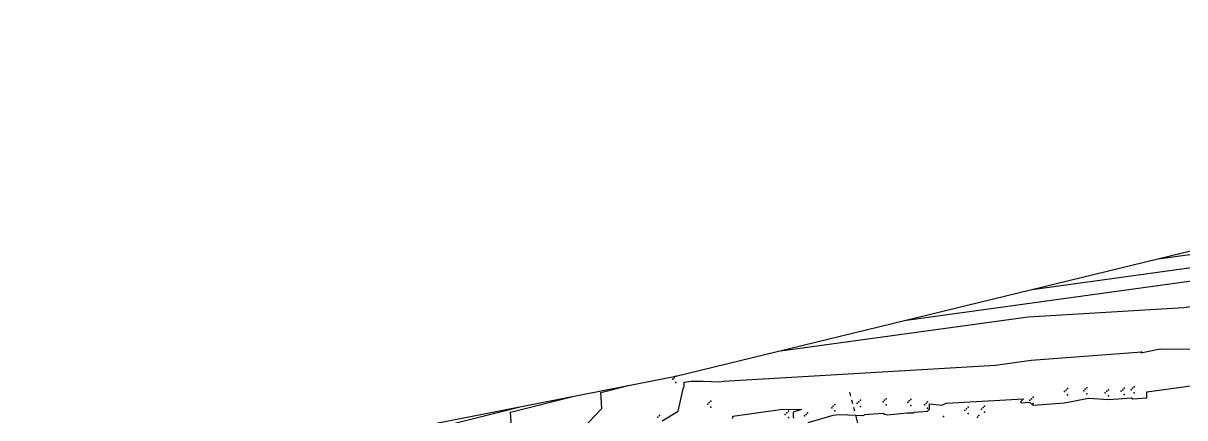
# Model space of a CAD drawing. Header units: metres. Extents: x 419582 to 423558, y 4805372 to 4807539.
# Drawn here: x 420025.4 to 420100.2, y 4805639.9 to 4805665.3 of the extents above; entities that cross this region are included whole.
import ezdxf

# ---------------------------------------------------------------- set-up
doc = ezdxf.new("R2010")
doc.units = ezdxf.units.M
doc.linetypes.add('PHANTOM', pattern=[2.5, 1.25, -0.25, 0.25, -0.25, 0.25, -0.25])
for name, color, linetype in [('C-TINN', 4, 'Continuous'), ('C-TINN-BNDY', 110, 'Continuous'), ('C-TOPO-MAJR', 9, 'Continuous'), ('C-TOPO-MINR', 8, 'Continuous'), ('LS', 7, 'Continuous')]:
    doc.layers.add(name, color=color, linetype=linetype)
doc.styles.get("Standard").update_dxf_attribs({"font": 'simplex.shx'})

# ---------------------------------------------------------------- blocks, each defined once
blk = doc.blocks.new('Suspension a +3 +0')
at = {"linetype": 'PHANTOM', "flags": 128}
for points in [[(0, -11.382), (0, 11.382)], [(-11.382, 0), (11.382, 0)]]:
    blk.add_lwpolyline(points, dxfattribs=at)
at = {"flags": 128}
blk.add_lwpolyline([(-3.719, -3.719), (-3.719, 3.719), (3.719, 3.719), (3.719, -3.719)], close=True, dxfattribs=at)
at = {"layer": 'LS', "insert": (-3.222, -0.051), "char_height": 0.51577, "width": 9.13592, "attachment_point": 1}
blk.add_mtext('Susp A\\PBase +3 Leg +0', dxfattribs=at)

msp = doc.modelspace()

# ---------------------------------------------------------------- linework, layer by layer
at = {"layer": 'C-TINN', "color": 4, "linetype": 'Continuous', "lineweight": -3}
for p in [(420067.22, 4805642.38, 1551.83), (420067.32, 4805642.48, 1551.83), (420067.42, 4805642.58, 1551.83), (420067.42, 4805642.18, 1551.83), (420096.97, 4805641.9, 1552.81), (420090.45, 4805641.23, 1552.94), (420092.48, 4805641.59, 1552.74), (420092.58, 4805641.69, 1552.74), (420092.68, 4805641.79, 1552.74), (420092.68, 4805641.39, 1552.74), (420093.72, 4805641.64, 1552.84), (420093.82, 4805641.74, 1552.84), (420093.92, 4805641.84, 1552.84), (420093.92, 4805641.44, 1552.84), (420095.11, 4805641.51, 1552.86), (420095.21, 4805641.61, 1552.86), (420095.31, 4805641.71, 1552.86), (420095.31, 4805641.31, 1552.86), (420096.13, 4805641.61, 1552.84), (420096.23, 4805641.71, 1552.84), (420096.33, 4805641.81, 1552.84), (420096.33, 4805641.41, 1552.84), (420096.77, 4805641.7, 1552.81), (420096.87, 4805641.8, 1552.81), (420096.97, 4805641.5, 1552.81), (420069.48, 4805640.78, 1552.55), (420069.58, 4805640.88, 1552.55), (420069.68, 4805640.98, 1552.55), (420069.68, 4805640.58, 1552.55), (420077.47, 4805640.55, 1552.82), (420077.57, 4805640.65, 1552.82), (420077.67, 4805640.75, 1552.82), (420079.12, 4805640.84, 1552.54), (420079.22, 4805640.94, 1552.54), (420079.32, 4805641.04, 1552.54), (420079.32, 4805640.64, 1552.54), (420080.78, 4805640.93, 1552.58), (420080.88, 4805641.03, 1552.58), (420080.98, 4805641.13, 1552.58), (420080.98, 4805640.73, 1552.58), (420082.37, 4805640.89, 1552.72), (420082.47, 4805640.99, 1552.72), (420082.57, 4805641.09, 1552.72), (420082.57, 4805640.69, 1552.72), (420083.45, 4805640.73, 1552.88), (420083.55, 4805640.83, 1552.88), (420083.65, 4805640.93, 1552.88), (420083.65, 4805640.53, 1552.88), (420086.16, 4805640.48, 1553.18), (420086.26, 4805640.58, 1553.18), (420087.13, 4805640.46, 1553.24), (420087.23, 4805640.56, 1553.24), (420087.33, 4805640.66, 1553.24), (420090.25, 4805641.03, 1552.94), (420090.35, 4805641.13, 1552.94), (420090.45, 4805640.83, 1552.94), (420066.27, 4805639.95, 1551.65), (420066.37, 4805640.05, 1551.65), (420074.48, 4805640.12, 1553.07), (420074.58, 4805640.22, 1553.07), (420074.68, 4805640.32, 1553.07), (420074.68, 4805639.92, 1553.07), (420075.72, 4805640.02, 1552.83), (420075.82, 4805640.12, 1552.83), (420075.92, 4805640.22, 1552.83), (420077.67, 4805640.35, 1552.82), (420084.68, 4805639.99, 1553.8), (420086.06, 4805640.38, 1553.18), (420086.26, 4805640.18, 1553.18), (420086.86, 4805639.95, 1553.06), (420086.96, 4805640.05, 1553.06), (420087.33, 4805640.26, 1553.24)]:
    msp.add_point(p, dxfattribs=at)
at = {"layer": 'C-TINN-BNDY', "color": 110, "linetype": 'Continuous', "lineweight": -3, "flags": 128}
msp.add_lwpolyline([(419987.22, 4805626.86), (420067.42, 4805642.58), (420130.36, 4805657.89), (420174.19, 4805669.18), (420298.87, 4805712.34), (420443.91, 4805743.65), (420493.5, 4805756.98)], dxfattribs=at)
at = {"layer": 'C-TOPO-MAJR', "color": 9, "linetype": 'Continuous', "lineweight": -3, "elevation": 1550, "flags": 128}
for points in [[(420082.282, 4805646.195), (420109.394, 4805649.918), (420109.389, 4805649.912), (420109.383, 4805649.907), (420117.583, 4805649.817), (420117.606, 4805649.795), (420131.38, 4805645.27), (420133.908, 4805645.044), (420133.935, 4805645.018), (420137.635, 4805644.88), (420137.635, 4805644.578), (420158.687, 4805641.075), (420158.752, 4805641.01), (420158.819, 4805641.077), (420158.887, 4805641.145), (420163.025, 4805640.391), (420176.98, 4805643.383)], [(420056.914, 4805638.019), (420056.763, 4805640.27), (420060.871, 4805641.296)]]:
    msp.add_lwpolyline(points, dxfattribs=at)
at = {"layer": 'C-TOPO-MINR', "color": 8, "linetype": 'Continuous', "lineweight": -3, "flags": 128}
for points, elevation in [([(420098.525, 4805650.146), (420116.477, 4805652.611), (420116.44, 4805652.574), (420116.402, 4805652.536), (420121.832, 4805652.477), (420121.915, 4805652.395), (420131.035, 4805649.398), (420139.002, 4805648.689), (420139.084, 4805648.606), (420150.743, 4805648.172), (420150.743, 4805648.079), (420157.175, 4805647.009), (420157.334, 4805646.85), (420157.355, 4805646.871), (420157.375, 4805646.892), (420167.511, 4805645.046), (420176.898, 4805647.058)], 1548), ([(420090.403, 4805648.171), (420112.936, 4805651.265), (420112.914, 4805651.243), (420112.893, 4805651.222), (420119.708, 4805651.147), (420119.76, 4805651.095), (420131.208, 4805647.334), (420136.455, 4805646.867), (420136.509, 4805646.812), (420144.189, 4805646.526), (420144.189, 4805646.329), (420157.931, 4805644.042), (420158.043, 4805643.93), (420158.087, 4805643.974), (420158.131, 4805644.018), (420165.268, 4805642.719), (420176.939, 4805645.22)], 1549), ([(420074.161, 4805644.22), (420090.131, 4805646.412), (420100.173, 4805647.006), (420101.085, 4805647.139), (420103.925, 4805647.351), (420103.852, 4805647.278), (420103.78, 4805647.206), (420104.276, 4805647.301), (420105.045, 4805647.293), (420105.192, 4805647.147), (420108.224, 4805647.56), (420115.589, 4805647.836), (420115.589, 4805647.815), (420130.986, 4805643.056), (420131.182, 4805642.859), (420131.315, 4805642.813), (420135.956, 4805641.99), (420135.925, 4805642.021), (420159.443, 4805638.108), (420159.461, 4805638.09), (420159.552, 4805638.181), (420159.643, 4805638.272), (420160.782, 4805638.064), (420177.021, 4805641.545)], 1551), ([(420066.532, 4805639.702), (420067.579, 4805640.334), (420067.906, 4805641.849), (420067.93, 4805641.873), (420067.954, 4805641.897), (420067.954, 4805642.202), (420068.415, 4805642.27), (420069.18, 4805642.266), (420070.269, 4805642.211), (420070.494, 4805642.251), (420088.025, 4805643.287), (420090.321, 4805643.622), (420097.462, 4805644.155), (420097.431, 4805644.124), (420097.401, 4805644.093), (420098.648, 4805644.333), (420100.584, 4805644.314)], 1552), ([(420075.949, 4805639.593), (420077.556, 4805640.066), (420077.998, 4805640.108), (420079.534, 4805640.047), (420079.563, 4805640.076), (420079.592, 4805640.105), (420080.785, 4805640.204), (420080.867, 4805640.141), (420081.041, 4805640.086), (420082.346, 4805640.231), (420082.754, 4805640.22), (420082.774, 4805640.24), (420082.795, 4805640.261), (420083.652, 4805640.338), (420083.758, 4805640.433), (420083.771, 4805640.447), (420083.784, 4805640.46), (420083.784, 4805640.807), (420084.614, 4805640.71), (420084.654, 4805640.75), (420084.694, 4805640.79), (420084.877, 4805640.84), (420089.826, 4805641.116), (420089.746, 4805641.036), (420089.666, 4805640.956), (420089.666, 4805640.876), (420090.221, 4805640.918), (420090.413, 4805640.727), (420090.484, 4805640.716), (420092.447, 4805640.867), (420093.036, 4805640.963), (420094.034, 4805641.157), (420094.044, 4805641.167), (420094.053, 4805641.176), (420095.311, 4805641.087), (420096.234, 4805641.149), (420096.787, 4805641.186), (420096.885, 4805641.126), (420097.782, 4805641.194), (420097.782, 4805641.565), (420097.789, 4805641.573), (420097.796, 4805641.58), (420108.325, 4805643.016)], 1553), ([(420060.377, 4805638.091), (420062.586, 4805640.442), (420062.655, 4805640.511), (420062.586, 4805641.532), (420064.45, 4805641.998)], 1551), ([(420050.939, 4805639.008), (420057.292, 4805640.595)], 1549), ([(420071.104, 4805639.853), (420071.104, 4805640.006), (420074.007, 4805640.409), (420074.27, 4805640.448), (420075.517, 4805640.44), (420075.042, 4805640.291), (420075.013, 4805640.262), (420074.983, 4805640.232), (420074.983, 4805639.949), (420075.042, 4805639.891)], 1553)]:
    msp.add_lwpolyline(points, dxfattribs=dict(at, elevation=elevation))

# ---------------------------------------------------------------- block references
at = {"rotation": 14.35989259}
msp.add_blockref('Suspension a +3 +0', (420081.47, 4805630.52, 1557.64), dxfattribs=at)

doc.saveas('drawing.dxf')
